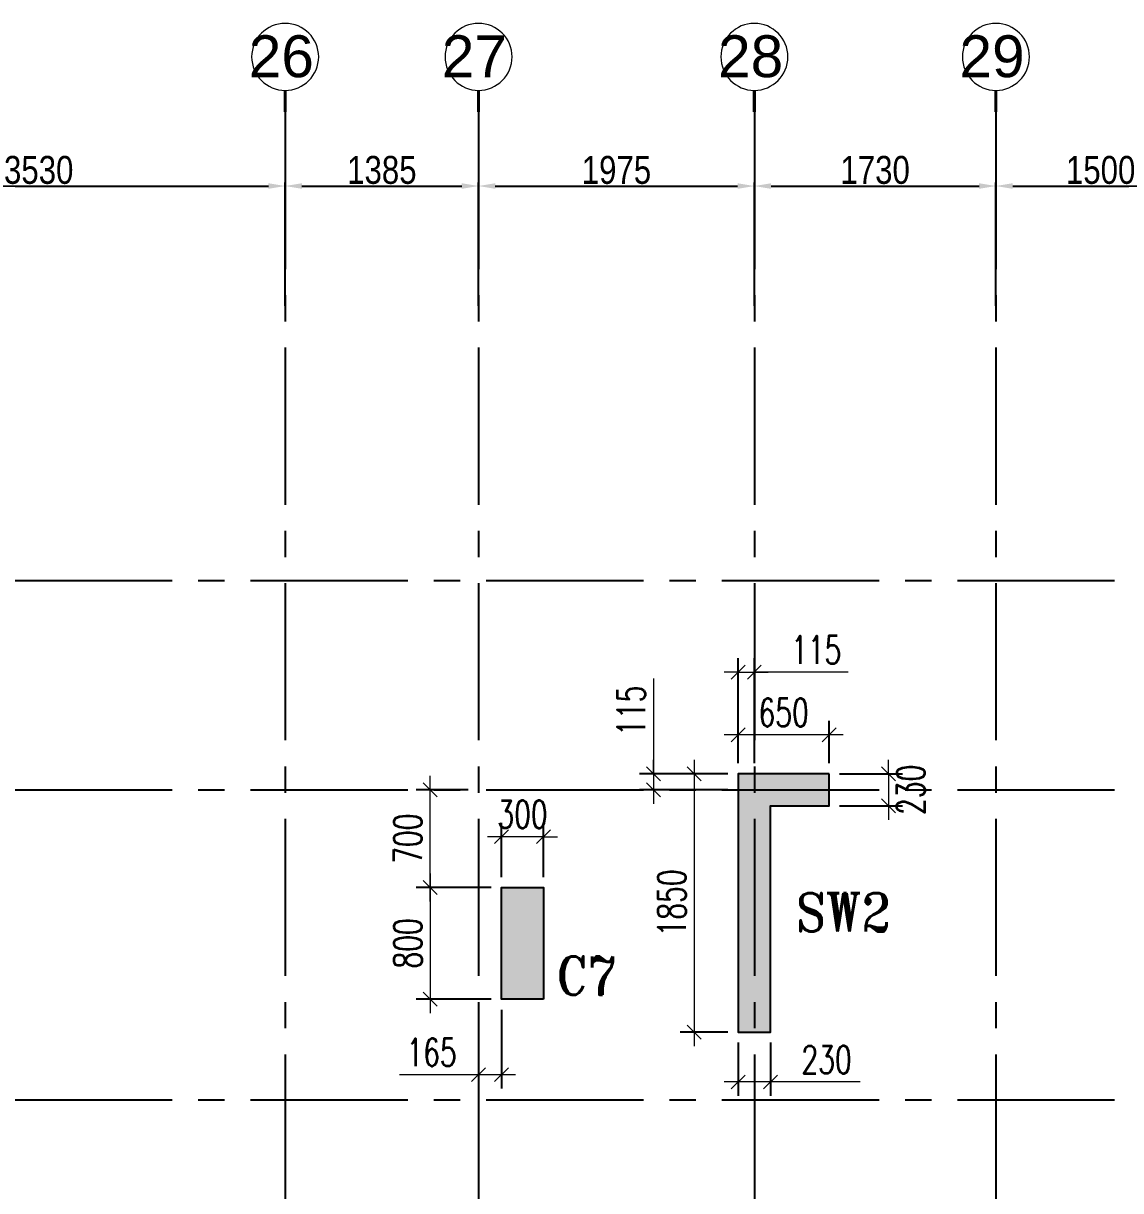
# Model space of a CAD drawing. Header units: millimetres. Extents: x 1363246 to 1691641, y -112430 to 78417.
# Drawn here: x 1414566 to 1422424, y -6960 to 1401 of the extents above; entities that cross this region are included whole.
import ezdxf
from ezdxf.enums import TextEntityAlignment as Align

# ---------------------------------------------------------------- set-up
doc = ezdxf.new("R2010")
doc.units = ezdxf.units.MM
doc.header["$LTSCALE"] = 500
doc.header["$MEASUREMENT"] = 0
doc.header["$PDMODE"] = 34
for name, pattern in [('CONTINOUS', [0]), ('DASHDOT', [1, 0.5, -0.25, 0, -0.25]), ('Site$0$CENTER2', [1.125, 0.75, -0.125, 0.125, -0.125])]:
    doc.linetypes.add(name, pattern=pattern)
doc.layers.get('Defpoints').update_dxf_attribs({"lineweight": 0})
for name, color, linetype, lineweight in [('COL. NO.', 1, 'DASHDOT', 15), ('CUT OUT', 1, 'Continuous', 13), ('dim-M', 1, 'Continuous', 15), ('GRID NO.', 7, 'Continuous', 20), ('TOWER COL HATCH', 253, 'Continuous', 20)]:
    doc.layers.add(name, color=color, linetype=linetype, lineweight=lineweight)
for name, color, linetype in [('GLASS', 5, 'Continuous'), ('GRID', 7, 'Continuous'), ('GRID DIM', 7, 'Continuous'), ('TOWER AREA COLUMN.', 6, 'Continuous')]:
    doc.layers.add(name, color=color, linetype=linetype)
doc.styles.add('2MM', font='romans.shx', dxfattribs={"width": 0.7})
doc.styles.add('D50', font='arial.ttf', dxfattribs={"width": 0.8})
doc.styles.add('ROMANT', font='romant__.ttf', dxfattribs={"width": 0.9, "height": 600})
doc.dimstyles.new('INNER DIM', dxfattribs={"dimtxt": 200, "dimasz": 120, "dimexe": 25, "dimexo": 25, "dimgap": 12, "dimtad": 1, "dimdec": 0, "dimrnd": 5, "dimzin": 0, "dimdsep": 46, "dimtxsty": 'D50', "dimcen": 0.09, "dimdle": 25, "dimclrt": 6, "dimadec": 0, "dimazin": 0, "dimtfac": 1, "dimtdec": 0, "dimtofl": 0, "dimtmove": 1, "dimatfit": 3, "dimfxl": 0, "dimtolj": 1, "dimtzin": 0, "dimarcsym": 0})
doc.dimstyles.new('RAJESH', dxfattribs={"dimtxt": 200, "dimasz": 180, "dimexe": 100, "dimexo": 250, "dimgap": 50, "dimtad": 2, "dimdec": 0, "dimzin": 1, "dimdsep": 46, "dimtxsty": '2MM', "dimblk": 'OBLIQUE', "dimcen": 0, "dimdle": 100, "dimclrd": 1, "dimclre": 1, "dimclrt": 3, "dimadec": 0, "dimazin": 0, "dimtfac": 1, "dimtdec": 0, "dimtix": 1, "dimtmove": 2, "dimatfit": 3, "dimfxl": 0, "dimtolj": 1, "dimlwd": -1, "dimarcsym": 0})

# ---------------------------------------------------------------- blocks, each defined once
blk = doc.blocks.new('GRID MARK')
at = {"layer": 'GRID NO.', "const_width": 50}
blk.add_lwpolyline([(0, -541), (0, -891)], dxfattribs=at)
at = {"layer": 'GRID NO.'}
blk.add_circle((0, 0), 541, dxfattribs=at)
at = {"layer": 'GRID NO.', "style": 'D50', "width": 0.8}
blk.add_attdef('Y1', text='', height=500, dxfattribs=at).set_placement((-33, -267), align=Align.CENTER)
blk = doc.blocks.new('*D31')
at = {"layer": 'Defpoints', "color": 0, "linetype": 'Continuous', "transparency": 16777216}
for p in [(1416440.6, 258393.3), (1412910.6, 257509.7), (1416440.6, 257509.7)]:
    blk.add_point(p, dxfattribs=at)
at = {"layer": 'GRID DIM', "color": 0, "linetype": 'Continuous', "lineweight": -2, "transparency": 16777216}
for p, q in [((1412910.6, 257534.7), (1412910.6, 258418.3)), ((1416440.6, 257534.7), (1416440.6, 258418.3))]:
    blk.add_line(p, q, dxfattribs=at)
at = {"layer": 'GRID DIM', "linetype": 'Continuous', "lineweight": -2, "transparency": 16777216}
blk.add_line((1413030.6, 258393.3), (1416320.6, 258393.3), dxfattribs=at)
at = {"layer": 'GRID DIM', "linetype": 'Continuous', "transparency": 16777216}
for points in [[(1413030.6, 258413.3), (1413030.6, 258373.3), (1412910.6, 258393.3)], [(1416320.6, 258413.3), (1416320.6, 258373.3), (1416440.6, 258393.3)]]:
    blk.add_solid(points, dxfattribs=at)
at = {"layer": 'GRID DIM', "linetype": 'Continuous', "transparency": 16777216, "insert": (1414675.6, 258507.5), "char_height": 200, "attachment_point": 5, "style": 'D50'}
blk.add_mtext('\\A1;3530', dxfattribs=at)
blk = doc.blocks.new('*D32')
at = {"layer": 'Defpoints', "color": 0, "linetype": 'Continuous', "transparency": 16777216}
for p in [(1417825.6, 258393.3), (1416440.6, 257509.7), (1417825.6, 257509.7)]:
    blk.add_point(p, dxfattribs=at)
at = {"layer": 'GRID DIM', "color": 0, "linetype": 'Continuous', "lineweight": -2, "transparency": 16777216}
for p, q in [((1416440.6, 257534.7), (1416440.6, 258418.3)), ((1417825.6, 257534.7), (1417825.6, 258418.3))]:
    blk.add_line(p, q, dxfattribs=at)
at = {"layer": 'GRID DIM', "linetype": 'Continuous', "lineweight": -2, "transparency": 16777216}
blk.add_line((1416560.6, 258393.3), (1417705.6, 258393.3), dxfattribs=at)
at = {"layer": 'GRID DIM', "linetype": 'Continuous', "transparency": 16777216}
for points in [[(1416560.6, 258413.3), (1416560.6, 258373.3), (1416440.6, 258393.3)], [(1417705.6, 258413.3), (1417705.6, 258373.3), (1417825.6, 258393.3)]]:
    blk.add_solid(points, dxfattribs=at)
at = {"layer": 'GRID DIM', "linetype": 'Continuous', "transparency": 16777216, "insert": (1417133.1, 258507.5), "char_height": 200, "attachment_point": 5, "style": 'D50'}
blk.add_mtext('\\A1;1385', dxfattribs=at)
blk = doc.blocks.new('*D33')
at = {"layer": 'Defpoints', "color": 0, "linetype": 'Continuous', "transparency": 16777216}
for p in [(1419800.6, 258393.3), (1417825.6, 257509.7), (1419800.6, 257509.7)]:
    blk.add_point(p, dxfattribs=at)
at = {"layer": 'GRID DIM', "color": 0, "linetype": 'Continuous', "lineweight": -2, "transparency": 16777216}
for p, q in [((1417825.6, 257534.7), (1417825.6, 258418.3)), ((1419800.6, 257534.7), (1419800.6, 258418.3))]:
    blk.add_line(p, q, dxfattribs=at)
at = {"layer": 'GRID DIM', "linetype": 'Continuous', "lineweight": -2, "transparency": 16777216}
blk.add_line((1417945.6, 258393.3), (1419680.6, 258393.3), dxfattribs=at)
at = {"layer": 'GRID DIM', "linetype": 'Continuous', "transparency": 16777216}
for points in [[(1417945.6, 258413.3), (1417945.6, 258373.3), (1417825.6, 258393.3)], [(1419680.6, 258413.3), (1419680.6, 258373.3), (1419800.6, 258393.3)]]:
    blk.add_solid(points, dxfattribs=at)
at = {"layer": 'GRID DIM', "linetype": 'Continuous', "transparency": 16777216, "insert": (1418813.1, 258507.4), "char_height": 200, "attachment_point": 5, "style": 'D50'}
blk.add_mtext('\\A1;1975', dxfattribs=at)
blk = doc.blocks.new('*D34')
at = {"layer": 'Defpoints', "color": 0, "linetype": 'Continuous', "transparency": 16777216}
for p in [(1421530.6, 258393.3), (1419800.6, 257509.7), (1421530.6, 257509.7)]:
    blk.add_point(p, dxfattribs=at)
at = {"layer": 'GRID DIM', "color": 0, "linetype": 'Continuous', "lineweight": -2, "transparency": 16777216}
for p, q in [((1419800.6, 257534.7), (1419800.6, 258418.3)), ((1421530.6, 257534.7), (1421530.6, 258418.3))]:
    blk.add_line(p, q, dxfattribs=at)
at = {"layer": 'GRID DIM', "linetype": 'Continuous', "lineweight": -2, "transparency": 16777216}
blk.add_line((1419920.6, 258393.3), (1421410.6, 258393.3), dxfattribs=at)
at = {"layer": 'GRID DIM', "linetype": 'Continuous', "transparency": 16777216}
for points in [[(1419920.6, 258413.3), (1419920.6, 258373.3), (1419800.6, 258393.3)], [(1421410.6, 258413.3), (1421410.6, 258373.3), (1421530.6, 258393.3)]]:
    blk.add_solid(points, dxfattribs=at)
at = {"layer": 'GRID DIM', "linetype": 'Continuous', "transparency": 16777216, "insert": (1420665.6, 258507.5), "char_height": 200, "attachment_point": 5, "style": 'D50'}
blk.add_mtext('\\A1;1730', dxfattribs=at)
blk = doc.blocks.new('*D35')
at = {"layer": 'Defpoints', "color": 0, "linetype": 'Continuous', "transparency": 16777216}
for p in [(1423030.6, 258393.3), (1423030.6, 257708.6), (1421530.6, 257509.7)]:
    blk.add_point(p, dxfattribs=at)
at = {"layer": 'GRID DIM', "color": 0, "linetype": 'Continuous', "lineweight": -2, "transparency": 16777216}
for p, q in [((1421530.6, 257534.7), (1421530.6, 258418.3)), ((1423030.6, 257733.6), (1423030.6, 258418.3))]:
    blk.add_line(p, q, dxfattribs=at)
at = {"layer": 'GRID DIM', "linetype": 'Continuous', "lineweight": -2, "transparency": 16777216}
blk.add_line((1421650.6, 258393.3), (1422910.6, 258393.3), dxfattribs=at)
at = {"layer": 'GRID DIM', "linetype": 'Continuous', "transparency": 16777216}
for points in [[(1421650.6, 258413.3), (1421650.6, 258373.3), (1421530.6, 258393.3)], [(1422910.6, 258413.3), (1422910.6, 258373.3), (1423030.6, 258393.3)]]:
    blk.add_solid(points, dxfattribs=at)
at = {"layer": 'GRID DIM', "linetype": 'Continuous', "transparency": 16777216, "insert": (1422280.6, 258507.4), "char_height": 200, "attachment_point": 5, "style": 'D50'}
blk.add_mtext('\\A1;1500', dxfattribs=at)
blk = doc.blocks.new('3tgra')
at = {"layer": 'TOWER COL HATCH'}
h = blk.add_hatch(color=253, dxfattribs=at)
h.dxf.hatch_style = 1
h.paths.add_polyline_path([(1387405.6, 93641.6), (1388055.6, 93641.6), (1388055.6, 91791.6), (1387825.6, 91791.6), (1387825.6, 93411.6), (1387405.6, 93411.6)])
h = blk.add_hatch(color=253, dxfattribs=at)
h.dxf.hatch_style = 1
h.paths.add_polyline_path([(1389450.6, 92026.7), (1389750.6, 92026.7), (1389750.6, 92826.7), (1389450.6, 92826.7)])
at = {"layer": 'TOWER AREA COLUMN.', "color": 4}
blk.add_lwpolyline([(1387405.6, 93641.6), (1388055.6, 93641.6), (1388055.6, 91791.6), (1387825.6, 91791.6), (1387825.6, 93411.6), (1387405.6, 93411.6), (1387405.6, 93641.6)], dxfattribs=at)
blk.add_lwpolyline([(1389450.6, 92026.7), (1389750.6, 92026.7), (1389750.6, 92826.7), (1389450.6, 92826.7)], close=True, dxfattribs=at)
blk = doc.blocks.new('_Oblique')
at = {"color": 0, "linetype": 'ByBlock', "lineweight": -2}
blk.add_line((-0.5, -0.5), (0.5, 0.5), dxfattribs=at)
blk = doc.blocks.new('*D600')
at = {"layer": 'Defpoints', "color": 0, "ltscale": 100, "transparency": 16777216}
for p in [(1419685.6, -3694.4), (1419685.6, -3973.9), (1420335.6, -3973.9)]:
    blk.add_point(p, dxfattribs=at)
at = {"layer": 'dim-M', "color": 1, "lineweight": -2, "ltscale": 100, "transparency": 16777216}
for p, q in [((1419685.6, -3898.9), (1419685.6, -3594.4)), ((1420335.6, -3898.9), (1420335.6, -3594.4))]:
    blk.add_line(p, q, dxfattribs=at)
at = {"layer": 'dim-M', "color": 1, "ltscale": 100, "transparency": 16777216}
blk.add_line((1420435.6, -3694.4), (1419585.6, -3694.4), dxfattribs=at)
at = {"layer": 'dim-M', "color": 1, "ltscale": 100, "transparency": 16777216, "xscale": 100, "yscale": 100, "zscale": 100, "rotation": 180}
blk.add_blockref('_Oblique', (1419685.6, -3694.4), dxfattribs=at)
at = {"layer": 'dim-M', "color": 1, "ltscale": 100, "transparency": 16777216, "xscale": 100, "yscale": 100, "zscale": 100}
blk.add_blockref('_Oblique', (1420335.6, -3694.4), dxfattribs=at)
at = {"layer": 'dim-M', "color": 3, "ltscale": 100, "transparency": 16777216, "insert": (1420010.6, -3534.4), "char_height": 200, "attachment_point": 5, "style": '2MM'}
blk.add_mtext('\\A1;650', dxfattribs=at)
blk = doc.blocks.new('*D601')
at = {"layer": 'Defpoints', "color": 0, "ltscale": 100, "transparency": 16777216}
for p in [(1420335.6, -3973.9), (1420335.6, -4203.9), (1420762.1, -4203.9)]:
    blk.add_point(p, dxfattribs=at)
at = {"layer": 'dim-M', "color": 1, "ltscale": 100, "transparency": 16777216}
for p, q in [((1420762.1, -3973.9), (1420762.1, -3873.9)), ((1420762.1, -3973.9), (1420762.1, -4203.9)), ((1420762.1, -4203.9), (1420762.1, -4303.9))]:
    blk.add_line(p, q, dxfattribs=at)
at = {"layer": 'dim-M', "color": 1, "lineweight": -2, "ltscale": 100, "transparency": 16777216}
for p, q in [((1420410.6, -3973.9), (1420862.1, -3973.9)), ((1420410.6, -4203.9), (1420862.1, -4203.9))]:
    blk.add_line(p, q, dxfattribs=at)
at = {"layer": 'dim-M', "color": 1, "ltscale": 100, "transparency": 16777216, "xscale": 100, "yscale": 100, "zscale": 100}
for p, rotation in [((1420762.1, -3973.9), 270), ((1420762.1, -4203.9), 90)]:
    blk.add_blockref('_Oblique', p, dxfattribs=dict(at, rotation=rotation))
at = {"layer": 'dim-M', "color": 3, "ltscale": 100, "transparency": 16777216, "insert": (1420922.1, -4088.9), "char_height": 200, "attachment_point": 5, "rotation": 90, "style": '2MM'}
blk.add_mtext('\\A1;230', dxfattribs=at)
blk = doc.blocks.new('*D602')
at = {"layer": 'Defpoints', "color": 0, "ltscale": 100, "transparency": 16777216}
for p in [(1419685.6, -3973.9), (1419370.2, -5823.9), (1419685.6, -5823.9)]:
    blk.add_point(p, dxfattribs=at)
at = {"layer": 'dim-M', "color": 1, "ltscale": 100, "transparency": 16777216}
blk.add_line((1419370.2, -3873.9), (1419370.2, -5923.9), dxfattribs=at)
at = {"layer": 'dim-M', "color": 1, "lineweight": -2, "ltscale": 100, "transparency": 16777216}
for p, q in [((1419610.6, -3973.9), (1419270.2, -3973.9)), ((1419610.6, -5823.9), (1419270.2, -5823.9))]:
    blk.add_line(p, q, dxfattribs=at)
at = {"layer": 'dim-M', "color": 1, "ltscale": 100, "transparency": 16777216, "xscale": 100, "yscale": 100, "zscale": 100}
for p, rotation in [((1419370.2, -3973.9), 90), ((1419370.2, -5823.9), 270)]:
    blk.add_blockref('_Oblique', p, dxfattribs=dict(at, rotation=rotation))
at = {"layer": 'dim-M', "color": 3, "ltscale": 100, "transparency": 16777216, "insert": (1419210.2, -4898.9), "char_height": 200, "attachment_point": 5, "rotation": 90, "style": '2MM'}
blk.add_mtext('\\A1;1850', dxfattribs=at)
blk = doc.blocks.new('*D603')
at = {"layer": 'Defpoints', "color": 0, "ltscale": 100, "transparency": 16777216}
for p in [(1419685.6, -5823.9), (1419915.6, -5823.9), (1419685.6, -6181.4)]:
    blk.add_point(p, dxfattribs=at)
at = {"layer": 'dim-M', "color": 1, "lineweight": -2, "ltscale": 100, "transparency": 16777216}
for p, q in [((1419685.6, -5898.9), (1419685.6, -6281.4)), ((1419915.6, -5898.9), (1419915.6, -6281.4))]:
    blk.add_line(p, q, dxfattribs=at)
at = {"layer": 'dim-M', "color": 1, "ltscale": 100, "transparency": 16777216}
for p, q in [((1420015.6, -6181.4), (1419585.6, -6181.4)), ((1420558, -6181.4), (1419915.6, -6181.4))]:
    blk.add_line(p, q, dxfattribs=at)
at = {"layer": 'dim-M', "color": 1, "ltscale": 100, "transparency": 16777216, "xscale": 100, "yscale": 100, "zscale": 100, "rotation": 180}
blk.add_blockref('_Oblique', (1419685.6, -6181.4), dxfattribs=at)
at = {"layer": 'dim-M', "color": 1, "ltscale": 100, "transparency": 16777216, "xscale": 100, "yscale": 100, "zscale": 100}
blk.add_blockref('_Oblique', (1419915.6, -6181.4), dxfattribs=at)
at = {"layer": 'dim-M', "color": 3, "ltscale": 100, "transparency": 16777216, "insert": (1420318, -6021.4), "char_height": 200, "attachment_point": 5, "style": '2MM'}
blk.add_mtext('\\A1;230', dxfattribs=at)
blk = doc.blocks.new('*D604')
at = {"layer": 'Defpoints', "color": 0, "ltscale": 100, "transparency": 16777216}
for p in [(1419800.6, -3245.9), (1419685.6, -3973.9), (1419800.6, -3973.9)]:
    blk.add_point(p, dxfattribs=at)
at = {"layer": 'dim-M', "color": 1, "lineweight": -2, "ltscale": 100, "transparency": 16777216}
for p, q in [((1419685.6, -3898.9), (1419685.6, -3145.9)), ((1419800.6, -3898.9), (1419800.6, -3145.9))]:
    blk.add_line(p, q, dxfattribs=at)
at = {"layer": 'dim-M', "color": 1, "ltscale": 100, "transparency": 16777216}
for p, q in [((1419685.6, -3245.9), (1419585.6, -3245.9)), ((1419685.6, -3245.9), (1419800.6, -3245.9)), ((1419685.6, -3245.9), (1419800.6, -3245.9)), ((1419800.6, -3245.9), (1419900.6, -3245.9)), ((1420473.1, -3245.9), (1419800.6, -3245.9))]:
    blk.add_line(p, q, dxfattribs=at)
at = {"layer": 'dim-M', "color": 1, "ltscale": 100, "transparency": 16777216, "xscale": 100, "yscale": 100, "zscale": 100}
blk.add_blockref('_Oblique', (1419685.6, -3245.9), dxfattribs=at)
at = {"layer": 'dim-M', "color": 1, "ltscale": 100, "transparency": 16777216, "xscale": 100, "yscale": 100, "zscale": 100, "rotation": 180}
blk.add_blockref('_Oblique', (1419800.6, -3245.9), dxfattribs=at)
at = {"layer": 'dim-M', "color": 3, "ltscale": 100, "transparency": 16777216, "insert": (1420243.1, -3085.9), "char_height": 200, "attachment_point": 5, "style": '2MM'}
blk.add_mtext('\\A1;115', dxfattribs=at)
blk = doc.blocks.new('*D605')
at = {"layer": 'Defpoints', "color": 0, "ltscale": 100, "transparency": 16777216}
for p in [(1419685.6, -3973.9), (1419079.2, -4088.9), (1419685.6, -4088.9)]:
    blk.add_point(p, dxfattribs=at)
at = {"layer": 'dim-M', "color": 1, "ltscale": 100, "transparency": 16777216}
for p, q in [((1419079.2, -3292.5), (1419079.2, -3973.9)), ((1419079.2, -3973.9), (1419079.2, -3873.9)), ((1419079.2, -3973.9), (1419079.2, -4088.9)), ((1419079.2, -3973.9), (1419079.2, -4088.9)), ((1419079.2, -4088.9), (1419079.2, -4188.9))]:
    blk.add_line(p, q, dxfattribs=at)
at = {"layer": 'dim-M', "color": 1, "lineweight": -2, "ltscale": 100, "transparency": 16777216}
for p, q in [((1419610.6, -3973.9), (1418979.2, -3973.9)), ((1419610.6, -4088.9), (1418979.2, -4088.9))]:
    blk.add_line(p, q, dxfattribs=at)
at = {"layer": 'dim-M', "color": 1, "ltscale": 100, "transparency": 16777216, "xscale": 100, "yscale": 100, "zscale": 100}
for p, rotation in [((1419079.2, -3973.9), 270), ((1419079.2, -4088.9), 90)]:
    blk.add_blockref('_Oblique', p, dxfattribs=dict(at, rotation=rotation))
at = {"layer": 'dim-M', "color": 3, "ltscale": 100, "transparency": 16777216, "insert": (1418919.2, -3522.5), "char_height": 200, "attachment_point": 5, "rotation": 90, "style": '2MM'}
blk.add_mtext('\\A1;115', dxfattribs=at)
blk = doc.blocks.new('*D606')
at = {"layer": 'Defpoints', "color": 0, "ltscale": 100, "transparency": 16777216}
for p in [(1417990.6, -4424.4), (1417990.6, -4788.8), (1418290.6, -4788.8)]:
    blk.add_point(p, dxfattribs=at)
at = {"layer": 'dim-M', "color": 1, "lineweight": -2, "ltscale": 100, "transparency": 16777216}
for p, q in [((1417990.6, -4713.8), (1417990.6, -4324.4)), ((1418290.6, -4713.8), (1418290.6, -4324.4))]:
    blk.add_line(p, q, dxfattribs=at)
at = {"layer": 'dim-M', "color": 1, "ltscale": 100, "transparency": 16777216}
for p, q in [((1417990.6, -4424.4), (1417890.6, -4424.4)), ((1418290.6, -4424.4), (1417990.6, -4424.4)), ((1418290.6, -4424.4), (1418390.6, -4424.4))]:
    blk.add_line(p, q, dxfattribs=at)
at = {"layer": 'dim-M', "color": 1, "ltscale": 100, "transparency": 16777216, "xscale": 100, "yscale": 100, "zscale": 100}
blk.add_blockref('_Oblique', (1417990.6, -4424.4), dxfattribs=at)
at = {"layer": 'dim-M', "color": 1, "ltscale": 100, "transparency": 16777216, "xscale": 100, "yscale": 100, "zscale": 100, "rotation": 180}
blk.add_blockref('_Oblique', (1418290.6, -4424.4), dxfattribs=at)
at = {"layer": 'dim-M', "color": 3, "ltscale": 100, "transparency": 16777216, "insert": (1418140.6, -4264.4), "char_height": 200, "attachment_point": 5, "style": '2MM'}
blk.add_mtext('\\A1;300', dxfattribs=at)
blk = doc.blocks.new('*D607')
at = {"layer": 'Defpoints', "color": 0, "ltscale": 100, "transparency": 16777216}
for p in [(1417990.6, -4788.8), (1417479.9, -5588.8), (1417990.6, -5588.8)]:
    blk.add_point(p, dxfattribs=at)
at = {"layer": 'dim-M', "color": 1, "ltscale": 100, "transparency": 16777216}
blk.add_line((1417479.9, -4688.8), (1417479.9, -5688.8), dxfattribs=at)
at = {"layer": 'dim-M', "color": 1, "lineweight": -2, "ltscale": 100, "transparency": 16777216}
for p, q in [((1417915.6, -4788.8), (1417379.9, -4788.8)), ((1417915.6, -5588.8), (1417379.9, -5588.8))]:
    blk.add_line(p, q, dxfattribs=at)
at = {"layer": 'dim-M', "color": 1, "ltscale": 100, "transparency": 16777216, "xscale": 100, "yscale": 100, "zscale": 100}
for p, rotation in [((1417479.9, -4788.8), 90), ((1417479.9, -5588.8), 270)]:
    blk.add_blockref('_Oblique', p, dxfattribs=dict(at, rotation=rotation))
at = {"layer": 'dim-M', "color": 3, "ltscale": 100, "transparency": 16777216, "insert": (1417319.9, -5188.8), "char_height": 200, "attachment_point": 5, "rotation": 90, "style": '2MM'}
blk.add_mtext('\\A1;800', dxfattribs=at)
blk = doc.blocks.new('*D608')
at = {"layer": 'Defpoints', "color": 0, "ltscale": 100, "transparency": 16777216}
for p in [(1417825.6, -5588.8), (1417990.6, -5588.8), (1417990.6, -6128.8)]:
    blk.add_point(p, dxfattribs=at)
at = {"layer": 'dim-M', "color": 1, "lineweight": -2, "ltscale": 100, "transparency": 16777216}
for p, q in [((1417825.6, -5663.8), (1417825.6, -6228.8)), ((1417990.6, -5663.8), (1417990.6, -6228.8))]:
    blk.add_line(p, q, dxfattribs=at)
at = {"layer": 'dim-M', "color": 1, "ltscale": 100, "transparency": 16777216}
for p, q in [((1417258.9, -6128.8), (1417825.6, -6128.8)), ((1417725.6, -6128.8), (1418090.6, -6128.8))]:
    blk.add_line(p, q, dxfattribs=at)
at = {"layer": 'dim-M', "color": 1, "ltscale": 100, "transparency": 16777216, "xscale": 100, "yscale": 100, "zscale": 100, "rotation": 180}
blk.add_blockref('_Oblique', (1417825.6, -6128.8), dxfattribs=at)
at = {"layer": 'dim-M', "color": 1, "ltscale": 100, "transparency": 16777216, "xscale": 100, "yscale": 100, "zscale": 100}
blk.add_blockref('_Oblique', (1417990.6, -6128.8), dxfattribs=at)
at = {"layer": 'dim-M', "color": 3, "ltscale": 100, "transparency": 16777216, "insert": (1417488.9, -5968.8), "char_height": 200, "attachment_point": 5, "style": '2MM'}
blk.add_mtext('\\A1;165', dxfattribs=at)
blk = doc.blocks.new('*D609')
at = {"layer": 'Defpoints', "color": 0, "ltscale": 100, "transparency": 16777216}
for p in [(1417479.9, -4088.9), (1417825.6, -4088.9), (1417990.6, -4788.8)]:
    blk.add_point(p, dxfattribs=at)
at = {"layer": 'dim-M', "color": 1, "ltscale": 100, "transparency": 16777216}
blk.add_line((1417479.9, -4888.8), (1417479.9, -3988.9), dxfattribs=at)
at = {"layer": 'dim-M', "color": 1, "lineweight": -2, "ltscale": 100, "transparency": 16777216}
for p, q in [((1417750.6, -4088.9), (1417379.9, -4088.9)), ((1417915.6, -4788.8), (1417379.9, -4788.8))]:
    blk.add_line(p, q, dxfattribs=at)
at = {"layer": 'dim-M', "color": 1, "ltscale": 100, "transparency": 16777216, "xscale": 100, "yscale": 100, "zscale": 100}
for p, rotation in [((1417479.9, -4088.9), 90), ((1417479.9, -4788.8), 270)]:
    blk.add_blockref('_Oblique', p, dxfattribs=dict(at, rotation=rotation))
at = {"layer": 'dim-M', "color": 3, "ltscale": 100, "transparency": 16777216, "insert": (1417319.9, -4438.8), "char_height": 200, "attachment_point": 5, "rotation": 90, "style": '2MM'}
blk.add_mtext('\\A1;700', dxfattribs=at)
blk = doc.blocks.new('EEE')
at = {"layer": 'GRID', "color": 16, "linetype": 'Site$0$CENTER2', "ltscale": 3}
for points in [[(1416440.6, 258923.2), (1416440.6, 223711.9)], [(1417825.6, 258923.2), (1417825.6, 223711.9)], [(1419800.6, 258923.2), (1419800.6, 223711.9)], [(1421530.6, 258923.2), (1421530.6, 223711.9)], [(1363880.9, 255568.6), (1442964.5, 255568.6)], [(1363880.9, 254068.6), (1442964.5, 254068.6)], [(1363880.9, 251848.8), (1442964.5, 251848.8)]]:
    blk.add_lwpolyline(points, dxfattribs=at)
at = {"layer": 'GRID NO.'}
ref = blk.add_blockref('GRID MARK', (1416440.6, 259318.5), dxfattribs=dict(at, xscale=-0.4435200000032785, yscale=0.4435200000032785, zscale=0.4435200000032785))
ref.add_attrib('Y1', '26', dxfattribs={"height": 300, "style": 'D50'}).set_placement((1416413.2, 259172.9), align=Align.CENTER)
ref = blk.add_blockref('GRID MARK', (1417825.6, 259318.5), dxfattribs=dict(at, xscale=-0.4435200000032785, yscale=0.4435200000032785, zscale=0.4435200000032785))
ref.add_attrib('Y1', '27', dxfattribs={"height": 300, "style": 'D50'}).set_placement((1417795.7, 259172.9), align=Align.CENTER)
ref = blk.add_blockref('GRID MARK', (1419800.6, 259318.5), dxfattribs=dict(at, xscale=-0.4435200000032785, yscale=0.4435200000032785, zscale=0.4435200000032785))
ref.add_attrib('Y1', '28', dxfattribs={"height": 300, "style": 'D50'}).set_placement((1419774.2, 259172.9), align=Align.CENTER)
ref = blk.add_blockref('GRID MARK', (1421530.6, 259318.5), dxfattribs=dict(at, xscale=-0.4435200000032785, yscale=0.4435200000032785, zscale=0.4435200000032785))
ref.add_attrib('Y1', '29', dxfattribs={"height": 300, "style": 'D50'}).set_placement((1421503, 259172.9), align=Align.CENTER)
at = {"layer": 'GRID DIM', "color": 0, "linetype": 'Continuous'}
for base, p1, p2, picture, middle in [((1416440.6, 258393.3), (1412910.6, 257509.7), (1416440.6, 257509.7), '*D31', (1414675.6, 258507.5)), ((1417825.6, 258393.3), (1416440.6, 257509.7), (1417825.6, 257509.7), '*D32', (1417133.1, 258507.5)), ((1419800.6, 258393.3), (1417825.6, 257509.7), (1419800.6, 257509.7), '*D33', (1418813.1, 258507.4)), ((1421530.6, 258393.3), (1419800.6, 257509.7), (1421530.6, 257509.7), '*D34', (1420665.6, 258507.5)), ((1423030.6, 258393.3), (1421530.6, 257509.7), (1423030.6, 257708.6), '*D35', (1422280.6, 258507.4))]:
    dim = blk.add_linear_dim(base=base, p1=p1, p2=p2, dimstyle='INNER DIM', override={"dimclrd": 256, "dimclrt": 256}, dxfattribs=at)
    dim.commit()
    dim.dimension.update_dxf_attribs({"geometry": picture, "text_midpoint": middle})

msp = doc.modelspace()

# ---------------------------------------------------------------- block references
at = {"layer": 'CUT OUT', "color": 4, "xscale": -1}
msp.add_blockref('3tgra', (2807741.3, -97615.5), dxfattribs=at)
at = {"layer": 'GLASS', "color": 4}
msp.add_blockref('EEE', (0, -258157.5), dxfattribs=at)

# ---------------------------------------------------------------- texts
at = {"layer": 'COL. NO.', "color": 7, "linetype": 'CONTINOUS', "style": 'ROMANT', "width": 0.9}
msp.add_text('SW2', height=275, dxfattribs=at).set_placement((1420100.1, -5103.1, 0))
at = {"layer": 'COL. NO.', "color": 4, "linetype": 'CONTINOUS', "style": 'ROMANT', "width": 0.9}
msp.add_text('C7', height=275, dxfattribs=at).set_placement((1418383.9, -5557, 0))

# ---------------------------------------------------------------- dimensions: what is measured, and where the dimension line sits
at = {"layer": 'dim-M', "ltscale": 100}
for base, p1, p2, angle, picture, middle in [((1419800.6, -3245.9), (1419685.6, -3973.9), (1419800.6, -3973.9), 180, '*D604', (1420243.1, -3338.5)), ((1419079.2, -4088.9), (1419685.6, -3973.9), (1419685.6, -4088.9), 90, '*D605', (1419112.6, -3522.5)), ((1417990.6, -6128.8), (1417825.6, -5588.8), (1417990.6, -5588.8), 180, '*D608', (1417488.9, -6203.9)), ((1419685.6, -6181.4), (1419915.6, -5823.9), (1419685.6, -5823.9), 180, '*D603', (1420318, -6199.4))]:
    dim = msp.add_linear_dim(base=base, p1=p1, p2=p2, angle=angle, dimstyle='RAJESH', override={"dimasz": 100, "dimexo": 75, "dimgap": 60, "dimtmove": 1}, dxfattribs=at)
    dim.commit()
    dim.dimension.update_dxf_attribs({"geometry": picture, "text_midpoint": middle, "dimtype": 160})
for base, p1, p2, angle, picture, middle in [((1419685.6, -3694.4), (1420335.6, -3973.9), (1419685.6, -3973.9), 180, '*D600', (1420010.6, -3534.4)), ((1419370.2, -5823.9), (1419685.6, -3973.9), (1419685.6, -5823.9), 90, '*D602', (1419210.2, -4898.9)), ((1420762.1, -4203.9), (1420335.6, -3973.9), (1420335.6, -4203.9), 90, '*D601', (1420922.1, -4088.9)), ((1417479.9, -4088.9), (1417990.6, -4788.8), (1417825.6, -4088.9), 90, '*D609', (1417319.9, -4438.8)), ((1417990.6, -4424.4), (1418290.6, -4788.8), (1417990.6, -4788.8), 180, '*D606', (1418140.6, -4264.4)), ((1417479.9, -5588.8), (1417990.6, -4788.8), (1417990.6, -5588.8), 90, '*D607', (1417319.9, -5188.8))]:
    dim = msp.add_linear_dim(base=base, p1=p1, p2=p2, angle=angle, dimstyle='RAJESH', override={"dimasz": 100, "dimexo": 75, "dimgap": 60, "dimtmove": 1}, dxfattribs=at)
    dim.commit()
    dim.dimension.update_dxf_attribs({"geometry": picture, "text_midpoint": middle})

doc.saveas('drawing.dxf')
